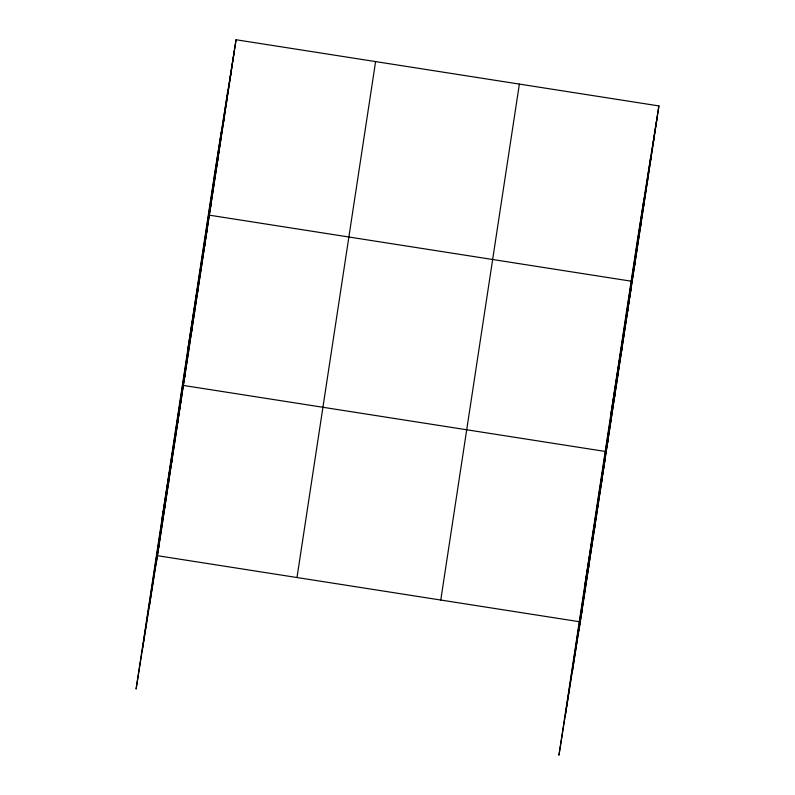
<?xml version="1.0" encoding="UTF-8"?>
<svg xmlns="http://www.w3.org/2000/svg" width="795" height="795" viewBox="0 0 795 795"><rect width="100%" height="100%" fill="white"/><g stroke="black" fill="none" stroke-linecap="round" stroke-linejoin="round"><path stroke-width="1.19" d="M142.663 648.054L221.268 132.109M149.43 605.78L228.036 89.835M155.999 564.758L236.055 39.75L658.906 105.924L578.849 630.932M296.992 577.528L375.598 61.583M440.768 600.026L519.374 84.081M565.513 714.228L644.119 198.283M572.281 671.954L650.886 156.009M236.055 39.75L214.7 173.131L136.094 689.076L159.179 544.346M230.302 77.105L234.336 51.069M226.853 99.743L230.888 73.706M223.405 122.38L227.44 96.334M220.811 139.354L223.991 118.972M217.363 161.991L221.408 135.945M213.915 184.619L217.959 158.583M210.466 207.257L214.511 181.22M187.968 348.558L211.063 203.858M204.424 246.937L207.604 226.525M200.966 269.634L205.011 243.548M197.508 292.341L201.552 266.246M194.05 315.039L198.094 288.953M191.456 332.062L194.636 311.65M187.998 354.769L192.042 328.683M184.539 377.466L188.584 351.38M162.031 518.817L185.126 374.077M177.623 422.87L181.667 396.784M175.029 439.893L178.209 419.482M171.571 462.601L175.615 436.515M168.113 485.298L172.157 459.212M164.645 508.005L168.699 481.909M162.051 525.028L165.241 504.616M158.593 547.725L162.647 521.639M658.906 105.924L637.55 239.305L558.945 755.25L582.029 610.52M653.152 143.279L657.187 117.243M650.558 160.252L653.738 139.88M647.11 182.89L651.155 156.853M643.662 205.527L647.706 179.491M640.214 228.165L644.258 202.119M636.765 250.793L640.81 224.756M634.181 267.776L637.361 247.394M610.818 414.732L634.768 264.367M627.275 313.111L631.319 287.015M623.817 335.808L627.861 309.722M621.223 352.831L624.403 332.419M617.765 375.538L621.809 349.452M614.306 398.235L618.351 372.149M610.848 420.943L614.893 394.847M607.39 443.64L611.434 417.554M584.881 584.991L607.976 440.251M601.338 483.37L605.383 457.284M597.88 506.067L601.924 479.981M594.422 528.774L598.466 502.678M591.828 545.797L595.008 525.386M588.36 568.505L592.414 542.409M584.901 591.202L588.956 565.116M581.443 613.899L585.488 587.813M209.333 215.167L632.184 281.341M183.397 385.436L606.247 451.61M157.45 555.695L580.3 621.869"/></g></svg>
